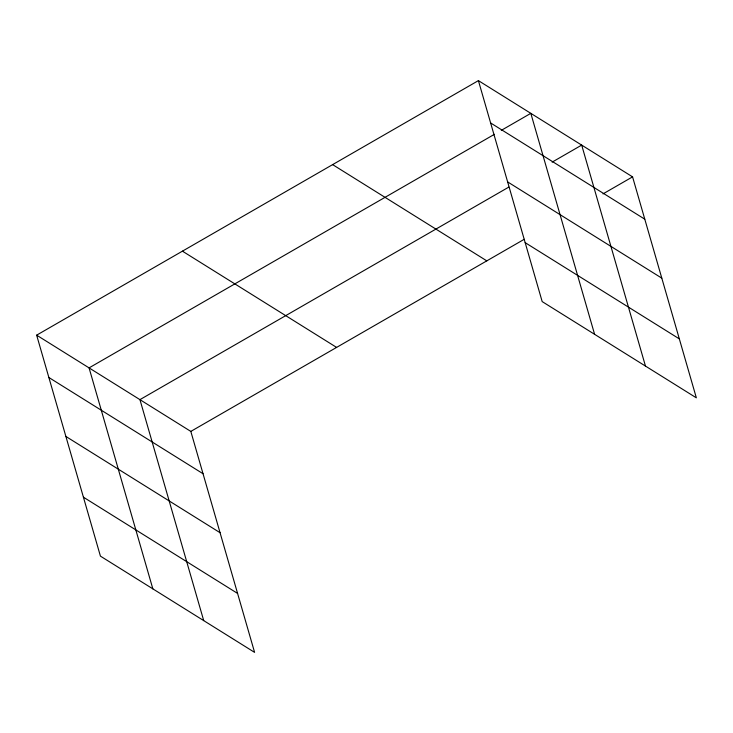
<?xml version="1.0" encoding="UTF-8"?>
<svg xmlns="http://www.w3.org/2000/svg" width="733" height="733" viewBox="0 0 733 733"><rect width="100%" height="100%" fill="white"/><g stroke="black" fill="none" stroke-linecap="round" stroke-linejoin="round"><path stroke-width="1.1" d="M36.65 335.164L190.818 431.407L254.598 652.379L100.43 556.136L36.65 335.164L478.402 80.621L632.57 176.864L696.35 397.836L542.182 301.593L478.402 80.621M494.372 134.341L89.069 367.884L152.849 588.865M501.271 130.373L530.82 113.34L594.6 334.321M508.803 187.098L139.939 399.641L203.719 620.622M552.141 162.13L581.69 145.097L645.471 366.079M190.818 431.407L524.223 239.297M603.021 193.888L632.57 176.864M490.615 122.952L644.783 219.194M507.639 181.903L661.798 278.146M525.167 242.641L679.335 338.884M332.626 164.623L486.794 260.856M182.425 251.162L336.594 347.405M48.864 377.495L203.032 473.729M65.888 436.447L220.047 532.689M83.415 497.185L237.584 593.428"/></g></svg>
